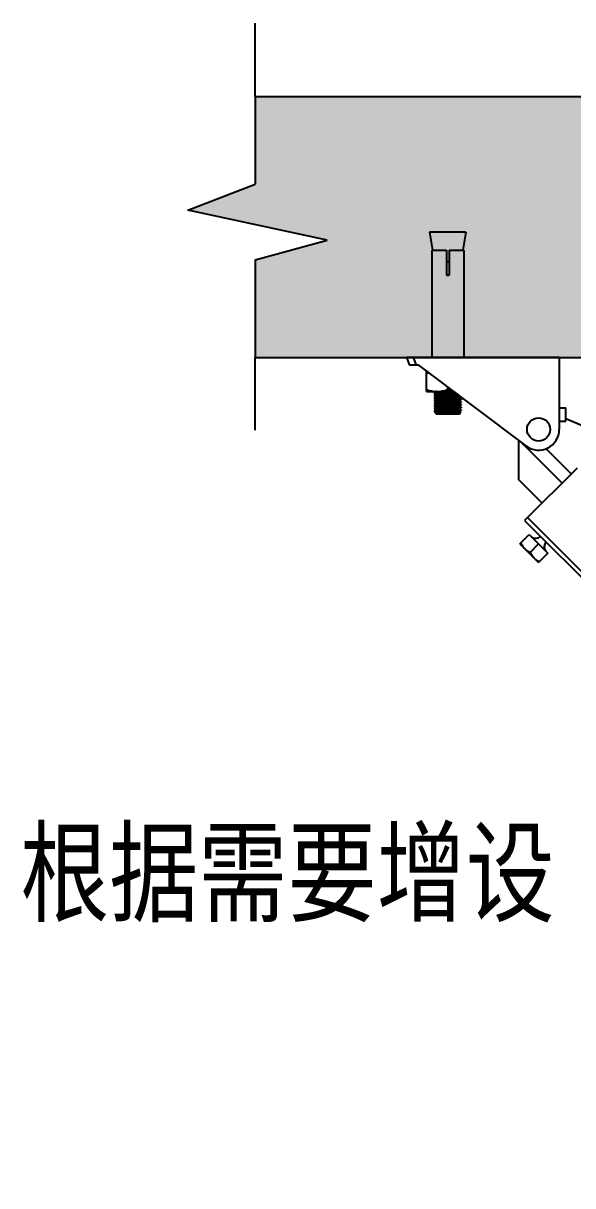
# Model space of a CAD drawing. Extents: x 815029915 to 815825525, y 579155098 to 579748855.
# Drawn here: x 815609226 to 815610922, y 579329134 to 579332722 of the extents above; entities that cross this region are included whole.
import ezdxf

# ---------------------------------------------------------------- set-up
doc = ezdxf.new("R2010")
doc.units = 0
doc.header["$LTSCALE"] = 100
doc.header["$MEASUREMENT"] = 0
for name, color, linetype in [('02___PRT_ALL_AXES', 7, 'Continuous'), ('03___PRT_ALL_CURVES', 7, 'Continuous'), ('11122', 7, 'Continuous'), ('TC', 114, 'Continuous')]:
    doc.layers.add(name, color=color, linetype=linetype)
doc.styles.add('六院', font='', dxfattribs={"width": 0.8})
doc.styles.get('六院').set_extended_font_data('SimSun')

msp = doc.modelspace()

# ---------------------------------------------------------------- hatches: boundary and pattern name
at = {"layer": '11122'}
h = msp.add_hatch(dxfattribs=at)
h.set_pattern_fill('AR-CONC', color=256, scale=56, style=0)
h.set_pattern_definition([(50, (815063597.4, 580038079.55), (401.6657, -35.1412), [42, -462]), (355, (815063597.4, 580038079.55), (-77.70075, 421.2276), [33.6, -369.6]), (100.4514, (815063630.9, 580038076.62), (323.96525, 386.08614), [35.6945, -392.63958]), (46.1842, (815063597.4, 580038191.55), (597.655, -92.69065), [63, -693]), (96.6356, (815063647.2, 580038183.8), (523.4111, 545.506), [53.54176, -588.9593]), (351.1842, (815063597.4, 580038191.55), (523.4107, 545.5064), [50.4, -554.4]), (21, (815063653.4, 580038163.55), (334.26795, -225.46658), [42, -462]), (326, (815063653.4, 580038163.55), (136.25659, 406.08403), [33.6, -369.6]), (71.4514, (815063681.27, 580038144.76), (470.52467, 180.61708), [35.6945, -392.63958]), (37.5, (815063597.41, 580038079.55), (6.80952, 186.420558), [0, -365.12, 0, -375.2, 0, -371]), (7.5, (815063597.41, 580038079.55), (147.31894, 220.87056), [0, -213.92, 0, -356.72, 0, -141.4]), (327.5, (815063472.53, 580038079.55), (298.940564, -12.630728), [0, -140, 0, -436.8, 0, -579.6]), (317.5, (815063416.53, 580038079.55), (326.584255, 56.05879), [0, -182, 0, -290.08, 0, -411.6])])
h.paths.add_polyline_path([(815610164.5, 579332052.2), (815609734.1, 579332145.6), (815609941.5, 579332225.8), (815609941.5, 579332495.6), (815621244.2, 579332495.6), (815621244.2, 579332225.8), (815621036.8, 579332145.6), (815621467.2, 579332052.2), (815621244.2, 579331992.5), (815621244.2, 579331690.2), (815609941.5, 579331690.2), (815609941.5, 579331992.5)])
edge = h.paths.add_edge_path(flags=16)
edge.add_line((815613769.6, 579332078.1), (815613760.2, 579332021.9))
edge.add_line((815613769.6, 579332078.1), (815613657.3, 579332078.1))
edge.add_line((815613717.5, 579332021.9), (815613763, 579332021.9))
edge.add_line((815613663.8, 579332021.9), (815613709.3, 579332021.9))
edge.add_line((815613717.5, 579331986.2), (815613709.3, 579331986.2))
edge.add_line((815613763, 579331945.4), (815613763.2, 579331945.4))
edge.add_line((815613709.3, 579331945.4), (815613717.5, 579331945.4))
edge.add_line((815613663.7, 579331945.4), (815613663.8, 579331945.4))
edge.add_line((815613657.3, 579332078.1), (815613666.6, 579332021.9))
edge.add_line((815613663.7, 579331945.4), (815613663.7, 579331690.2))
edge.add_line((815613663.8, 579332021.9), (815613663.8, 579331945.4))
edge.add_line((815613709.3, 579332021.9), (815613709.3, 579331945.4))
edge.add_line((815613717.5, 579332021.9), (815613717.5, 579331945.4))
edge.add_line((815613763, 579332021.9), (815613763, 579331945.4))
edge.add_line((815613763.2, 579331945.4), (815613763.2, 579331690.2))
edge.add_line((815613120, 579332078.1), (815613129.3, 579332021.9))
edge.add_line((815613120, 579332078.1), (815613232.3, 579332078.1))
edge.add_line((815613172, 579332021.9), (815613126.5, 579332021.9))
edge.add_line((815613225.7, 579332021.9), (815613180.2, 579332021.9))
edge.add_line((815613172, 579331986.2), (815613180.2, 579331986.2))
edge.add_line((815613126.5, 579331945.4), (815613126.4, 579331945.4))
edge.add_line((815613180.2, 579331945.4), (815613172, 579331945.4))
edge.add_line((815613225.9, 579331945.4), (815613225.7, 579331945.4))
edge.add_line((815613232.3, 579332078.1), (815613222.9, 579332021.9))
edge.add_line((815613225.9, 579331945.4), (815613225.9, 579331690.2))
edge.add_line((815613225.7, 579332021.9), (815613225.7, 579331945.4))
edge.add_line((815613180.2, 579332021.9), (815613180.2, 579331945.4))
edge.add_line((815613172, 579332021.9), (815613172, 579331945.4))
edge.add_line((815613126.5, 579332021.9), (815613126.5, 579331945.4))
edge.add_line((815613126.4, 579331945.4), (815613126.4, 579331690.2))
edge.add_line((815618012.4, 579332078.1), (815618003, 579332021.9))
edge.add_line((815618012.4, 579332078.1), (815617900.1, 579332078.1))
edge.add_line((815617960.3, 579332021.9), (815618005.8, 579332021.9))
edge.add_line((815617906.6, 579332021.9), (815617952.1, 579332021.9))
edge.add_line((815617960.3, 579331986.2), (815617952.1, 579331986.2))
edge.add_line((815618005.8, 579331945.4), (815618006, 579331945.4))
edge.add_line((815617952.1, 579331945.4), (815617960.3, 579331945.4))
edge.add_line((815617906.5, 579331945.4), (815617906.6, 579331945.4))
edge.add_line((815617900.1, 579332078.1), (815617909.4, 579332021.9))
edge.add_line((815617906.5, 579331945.4), (815617906.5, 579331690.2))
edge.add_line((815617906.6, 579332021.9), (815617906.6, 579331945.4))
edge.add_line((815617952.1, 579332021.9), (815617952.1, 579331945.4))
edge.add_line((815617960.3, 579332021.9), (815617960.3, 579331945.4))
edge.add_line((815618005.8, 579332021.9), (815618005.8, 579331945.4))
edge.add_line((815618006, 579331945.4), (815618006, 579331690.2))
edge.add_line((815617362.8, 579332078.1), (815617372.1, 579332021.9))
edge.add_line((815617362.8, 579332078.1), (815617475.1, 579332078.1))
edge.add_line((815617414.8, 579332021.9), (815617369.3, 579332021.9))
edge.add_line((815617468.5, 579332021.9), (815617423, 579332021.9))
edge.add_line((815617414.8, 579331986.2), (815617423, 579331986.2))
edge.add_line((815617369.3, 579331945.4), (815617369.2, 579331945.4))
edge.add_line((815617423, 579331945.4), (815617414.8, 579331945.4))
edge.add_line((815617468.7, 579331945.4), (815617468.5, 579331945.4))
edge.add_line((815617475.1, 579332078.1), (815617465.7, 579332021.9))
edge.add_line((815617468.7, 579331945.4), (815617468.7, 579331690.2))
edge.add_line((815617468.5, 579332021.9), (815617468.5, 579331945.4))
edge.add_line((815617423, 579332021.9), (815617423, 579331945.4))
edge.add_line((815617414.8, 579332021.9), (815617414.8, 579331945.4))
edge.add_line((815617369.3, 579332021.9), (815617369.3, 579331945.4))
edge.add_line((815617369.2, 579331945.4), (815617369.2, 579331690.2))
edge.add_line((815620539.5, 579332077.5), (815620651.7, 579332077.5))
edge.add_line((815620591.5, 579332021.4), (815620546.1, 579332021.4))
edge.add_line((815620645.1, 579332021.4), (815620599.7, 579332021.4))
edge.add_line((815620539.5, 579332077.5), (815620548.9, 579332021.4))
edge.add_line((815620645.1, 579332021.4), (815620645.1, 579331945))
edge.add_line((815620599.7, 579332021.4), (815620599.7, 579331945))
edge.add_line((815620591.5, 579332021.4), (815620591.5, 579331945))
edge.add_line((815620546.1, 579332021.4), (815620546.1, 579331945))
edge.add_line((815620651.7, 579332077.5), (815620642.3, 579332021.4))
edge.add_line((815620546.1, 579331945), (815620545.9, 579331945))
edge.add_line((815620599.7, 579331945), (815620591.5, 579331945))
edge.add_line((815620645.3, 579331945), (815620645.1, 579331945))
edge.add_line((815620645.3, 579331945), (815620645.3, 579331690.2))
edge.add_line((815620545.9, 579331945), (815620545.9, 579331690.2))
edge.add_line((815620591.5, 579331985.8), (815620599.7, 579331985.8))

# ---------------------------------------------------------------- linework, layer by layer
at = {"color": 0, "linetype": 'Continuous'}
for p, q in [((815610486.8, 579332021.4), (815610486.8, 579331945)), ((815610486.8, 579332021.4), (815610532.2, 579332021.4)), ((815610532.2, 579332021.4), (815610532.2, 579331945)), ((815610540.4, 579332021.4), (815610540.4, 579331945)), ((815610540.4, 579332021.4), (815610585.8, 579332021.4)), ((815610585.8, 579332021.4), (815610585.8, 579331945)), ((815610486.6, 579331945), (815610486.6, 579331690.2)), ((815610486.6, 579331945), (815610486.8, 579331945)), ((815610532.2, 579331945), (815610540.4, 579331945)), ((815610585.8, 579331945), (815610586, 579331945)), ((815610586, 579331945), (815610586, 579331690.2)), ((815610409.4, 579331690.2), (815610417.7, 579331667.3)), ((815610880.3, 579331690.2), (815610409.4, 579331690.2)), ((815610429.7, 579331690.2), (815610438.5, 579331667.3)), ((815610880.3, 579331690.2), (815610880.3, 579331468.5)), ((815610447.1, 579331667.3), (815610417.7, 579331667.3)), ((815610778.3, 579331417.6), (815610447.1, 579331667.3)), ((815610495.6, 579331582.2), (815610500, 579331584.7)), ((815610495.6, 579331582.1), (815610495.6, 579331582.2)), ((815610495.6, 579331582.1), (815610495.6, 579331580.1)), ((815610495.6, 579331580), (815610495.6, 579331580.1)), ((815610500, 579331577.5), (815610495.6, 579331580)), ((815610495.6, 579331574.1), (815610500, 579331576.6)), ((815610500, 579331585.6), (815610499.9, 579331585.7)), ((815610500, 579331584.7), (815610500, 579331585.7)), ((815610500, 579331576.5), (815610500, 579331577.6)), ((815610500, 579331577.5), (815610500, 579331577.5)), ((815610500.1, 579331577.4), (815610500, 579331577.5)), ((815610555.6, 579331585.6), (815610551.9, 579331585.7)), ((815610495.6, 579331574.1), (815610495.6, 579331574)), ((815610495.6, 579331574), (815610495.6, 579331572)), ((815610495.6, 579331574), (815610495.6, 579331574)), ((815610495.6, 579331571.9), (815610495.6, 579331572)), ((815610500, 579331569.4), (815610495.6, 579331571.9)), ((815610495.6, 579331565.9), (815610500, 579331568.4)), ((815610495.6, 579331565.8), (815610495.6, 579331565.9)), ((815610495.6, 579331565.8), (815610495.6, 579331563.8)), ((815610495.6, 579331565.8), (815610495.6, 579331565.8)), ((815610495.6, 579331563.7), (815610495.6, 579331563.8)), ((815610500, 579331561.2), (815610495.6, 579331563.7)), ((815610495.6, 579331557.8), (815610500, 579331560.3)), ((815610495.6, 579331557.7), (815610495.6, 579331557.8)), ((815610495.6, 579331557.7), (815610495.6, 579331555.6)), ((815610495.6, 579331557.7), (815610495.6, 579331557.7)), ((815610495.6, 579331555.6), (815610495.6, 579331555.6)), ((815610500, 579331553.1), (815610495.6, 579331555.6)), ((815610495.6, 579331549.6), (815610500, 579331552.1)), ((815610495.6, 579331549.5), (815610495.6, 579331549.6)), ((815610495.6, 579331549.5), (815610495.6, 579331547.5)), ((815610495.6, 579331549.5), (815610495.6, 579331549.5)), ((815610495.6, 579331547.4), (815610495.6, 579331547.5)), ((815610500, 579331544.9), (815610495.6, 579331547.4)), ((815610495.6, 579331541.5), (815610500, 579331544)), ((815610495.6, 579331541.4), (815610495.6, 579331541.5)), ((815610495.6, 579331541.4), (815610495.6, 579331539.3)), ((815610495.6, 579331541.4), (815610495.6, 579331541.4)), ((815610495.6, 579331539.3), (815610495.6, 579331539.3)), ((815610500, 579331536.8), (815610495.6, 579331539.3)), ((815610500, 579331569.3), (815610500, 579331569.4)), ((815610500, 579331568.4), (815610500, 579331569.4)), ((815610500.2, 579331569.3), (815610500, 579331569.3)), ((815610500, 579331560.2), (815610500, 579331561.3)), ((815610500, 579331561.2), (815610500, 579331561.2)), ((815610500, 579331553), (815610500, 579331553.1)), ((815610500, 579331552.1), (815610500, 579331553.1)), ((815610500, 579331544.9), (815610500, 579331544.9)), ((815610500, 579331543.9), (815610500, 579331544.9)), ((815610572.6, 579331556.2), (815610572.5, 579331556.3)), ((815610572.6, 579331564.4), (815610572.7, 579331564.4)), ((815610572.6, 579331564.4), (815610572.6, 579331564.4)), ((815610572.6, 579331556.2), (815610572.7, 579331556.2)), ((815610572.6, 579331548.1), (815610572.7, 579331548)), ((815610572.6, 579331539.9), (815610572.6, 579331540)), ((815610572.6, 579331539.9), (815610572.7, 579331539.9)), ((815610577, 579331567.8), (815610572.7, 579331565.3)), ((815610572.7, 579331565.3), (815610572.7, 579331564.3)), ((815610572.7, 579331564.4), (815610577, 579331561.8)), ((815610577, 579331559.7), (815610572.7, 579331557.1)), ((815610572.7, 579331557.2), (815610572.7, 579331556.2)), ((815610572.7, 579331556.2), (815610577, 579331553.7)), ((815610577, 579331551.5), (815610572.7, 579331549)), ((815610572.7, 579331549), (815610572.7, 579331548)), ((815610572.7, 579331548), (815610577, 579331545.5)), ((815610577, 579331543.3), (815610572.7, 579331540.8)), ((815610572.7, 579331540.9), (815610572.7, 579331539.9)), ((815610572.7, 579331539.9), (815610577, 579331537.4)), ((815610577, 579331567.8), (815610577.1, 579331567.9)), ((815610577.1, 579331561.8), (815610577, 579331561.8)), ((815610577, 579331559.7), (815610577.1, 579331559.7)), ((815610577.1, 579331553.6), (815610577, 579331553.7)), ((815610577, 579331551.5), (815610577.1, 579331551.6)), ((815610577.1, 579331545.5), (815610577, 579331545.5)), ((815610577, 579331543.3), (815610577.1, 579331543.4)), ((815610577.1, 579331569.3), (815610577.1, 579331567.9)), ((815610577.1, 579331567.9), (815610577.1, 579331567.9)), ((815610577.1, 579331561.8), (815610577.1, 579331559.7)), ((815610577.1, 579331559.7), (815610577.1, 579331559.7)), ((815610577.1, 579331553.6), (815610577.1, 579331551.6)), ((815610577.1, 579331551.6), (815610577.1, 579331551.6)), ((815610577.1, 579331545.5), (815610577.1, 579331543.4)), ((815610577.1, 579331543.4), (815610577.1, 579331543.4)), ((815610495.6, 579331533.3), (815610500, 579331535.8)), ((815610495.6, 579331533.2), (815610495.6, 579331533.3)), ((815610495.6, 579331533.2), (815610495.6, 579331531.2)), ((815610495.6, 579331533.2), (815610495.6, 579331533.2)), ((815610495.6, 579331531.1), (815610495.6, 579331531.2)), ((815610500, 579331528.6), (815610495.6, 579331531.1)), ((815610495.6, 579331525.1), (815610500, 579331527.7)), ((815610495.6, 579331525.1), (815610495.6, 579331525.1)), ((815610495.6, 579331523), (815610495.6, 579331523)), ((815610500, 579331520.4), (815610495.6, 579331523)), ((815610498.8, 579331518.8), (815610500, 579331519.5)), ((815610500.7, 579331516.9), (815610498.8, 579331518.8)), ((815610498.8, 579331518.8), (815610498.8, 579331518.8)), ((815610500, 579331536.7), (815610500, 579331536.8)), ((815610500, 579331535.8), (815610500, 579331536.8)), ((815610500.2, 579331536.7), (815610500, 579331536.7)), ((815610500, 579331528.6), (815610500, 579331528.6)), ((815610500, 579331527.6), (815610500, 579331528.6)), ((815610500.1, 579331528.5), (815610500, 579331528.6)), ((815610500, 579331519.5), (815610500, 579331520.5)), ((815610500, 579331520.4), (815610500, 579331520.4)), ((815610500.7, 579331516.9), (815610572, 579331516.9)), ((815610507.5, 579331522), (815610565.1, 579331522)), ((815610531.5, 579331517.6), (815610558.4, 579331517.6)), ((815610572, 579331516.9), (815610576.4, 579331521.4)), ((815610572.6, 579331531.8), (815610572.5, 579331531.8)), ((815610572.6, 579331531.8), (815610572.7, 579331531.7)), ((815610572.6, 579331523.6), (815610572.7, 579331523.6)), ((815610577, 579331535.2), (815610572.7, 579331532.7)), ((815610572.7, 579331532.7), (815610572.7, 579331531.7)), ((815610572.7, 579331531.7), (815610577, 579331529.2)), ((815610577, 579331527), (815610572.7, 579331524.5)), ((815610572.7, 579331524.6), (815610572.7, 579331523.5)), ((815610572.7, 579331523.6), (815610576.4, 579331521.4)), ((815610576.4, 579331521.4), (815610576.4, 579331521.4)), ((815610577.1, 579331537.3), (815610577, 579331537.4)), ((815610577, 579331535.2), (815610577.1, 579331535.3)), ((815610577.1, 579331529.1), (815610577, 579331529.2)), ((815610577, 579331527), (815610577.1, 579331527.1)), ((815610577.1, 579331537.3), (815610577.1, 579331535.3)), ((815610577.1, 579331535.3), (815610577.1, 579331535.3)), ((815610577.1, 579331529.1), (815610577.1, 579331527.1)), ((815610577.1, 579331527.1), (815610577.1, 579331527.1)), ((815610880.3, 579331534.8), (815610900.3, 579331534.8)), ((815610900.3, 579331494.5), (815610900.3, 579331534.8)), ((815610880.3, 579331494.5), (815610900.3, 579331494.5)), ((815610900.3, 579331502), (815610997.2, 579331460.9)), ((815610755.5, 579331313.5), (815610755.5, 579331434.8)), ((815610769.8, 579331421.7), (815610888.8, 579331302.6)), ((815610839.1, 579331409.3), (815610917.2, 579331331.1))]:
    msp.add_line(p, q, dxfattribs=at)
at = {"color": 7, "linetype": 'Continuous'}
for p, q in [((815610935.6, 579331349.5), (815610773.5, 579331187.3)), ((815610827.5, 579331241.4), (815610755.5, 579331313.5)), ((815610773.5, 579331187.3), (815612826.4, 579329134.4)), ((815610782.5, 579331196.3), (815612835.4, 579329143.4)), ((815610787.9, 579331144.1), (815610845.5, 579331086.4))]:
    msp.add_line(p, q, dxfattribs=at)
at = {"color": 0}
for points in [[(815609941.5, 579332495.6), (815609941.5, 579332722.2)], [(815609941.5, 579332495.6), (815609941.5, 579332225.8)], [(815609734.1, 579332145.6), (815609941.5, 579332225.8)], [(815610164.5, 579332052.2), (815609734.1, 579332145.6)], [(815609941.5, 579331992.5), (815610164.5, 579332052.2)], [(815609941.5, 579331992.5), (815609941.5, 579331690.2)], [(815609941.5, 579331465.9), (815609941.5, 579331690.2)]]:
    msp.add_lwpolyline(points, dxfattribs=at)
at = {"color": 0, "linetype": 'Continuous'}
for radius, start, end in [(63.7, 232.9893, 0), (66.3, 217.7521, 225.0012)]:
    msp.add_arc((815610816.6, 579331468.5), radius, start, end, dxfattribs=at)
for points, knots in [([(815610564.1, 579331579.1), (815610560.9, 579331579.3), (815610553.9, 579331579.5), (815610543, 579331579.9), (815610531.6, 579331580.3), (815610522.1, 579331580.6), (815610515, 579331580.8), (815610510.2, 579331581), (815610506, 579331581.2), (815610502.5, 579331581.4), (815610499.6, 579331581.6), (815610497.7, 579331581.7), (815610496.6, 579331581.8), (815610496, 579331581.9), (815610495.7, 579331582), (815610495.6, 579331582.1), (815610495.6, 579331582.1)], [0, 0, 0, 0, 0.141322, 0.304623, 0.476266, 0.641936, 0.718164, 0.787819, 0.849445, 0.901754, 0.943654, 0.974283, 0.985176, 0.993055, 0.997923, 1, 1, 1, 1]), ([(815610567, 579331577), (815610564, 579331577.1), (815610557.3, 579331577.4), (815610546.6, 579331577.7), (815610534.9, 579331578.1), (815610523.5, 579331578.5), (815610514.4, 579331578.8), (815610508, 579331579.1), (815610504, 579331579.2), (815610500.8, 579331579.4), (815610498.3, 579331579.6), (815610496.7, 579331579.8), (815610495.9, 579331579.9), (815610495.6, 579331580)], [0, 0, 0, 0, 0.128161, 0.282558, 0.449765, 0.615242, 0.764597, 0.829085, 0.884847, 0.930673, 0.965573, 0.988812, 1, 1, 1, 1]), ([(815610560.7, 579331581.7), (815610557.8, 579331581.8), (815610551.6, 579331582.1), (815610541.9, 579331582.5), (815610531.7, 579331582.8), (815610523.4, 579331583.1), (815610517.1, 579331583.4), (815610512.9, 579331583.6), (815610509.2, 579331583.7), (815610506, 579331583.9), (815610503.5, 579331584.1), (815610501.9, 579331584.3), (815610500.9, 579331584.4), (815610500.4, 579331584.5), (815610500.1, 579331584.6), (815610500, 579331584.7), (815610500, 579331584.7)], [0, 0, 0, 0, 0.142688, 0.306603, 0.478257, 0.643515, 0.719446, 0.78878, 0.850087, 0.902108, 0.943767, 0.974229, 0.985073, 0.992932, 0.997817, 1, 1, 1, 1]), ([(815610572.3, 579331572.7), (815610571.7, 579331572.8), (815610570.2, 579331573), (815610567.4, 579331573.2), (815610563.6, 579331573.4), (815610556.6, 579331573.8), (815610546.5, 579331574.1), (815610535.9, 579331574.5), (815610527, 579331574.8), (815610520.7, 579331575.1), (815610515, 579331575.3), (815610510, 579331575.5), (815610506.4, 579331575.8), (815610504, 579331575.9), (815610502.6, 579331576), (815610501.5, 579331576.2), (815610500.7, 579331576.3), (815610500.3, 579331576.4), (815610500, 579331576.5), (815610500, 579331576.5)], [0, 0, 0, 0, 0.022796, 0.061997, 0.116305, 0.183849, 0.348888, 0.534354, 0.626759, 0.714641, 0.794938, 0.86486, 0.921979, 0.945104, 0.964325, 0.97949, 0.990477, 0.997241, 1, 1, 1, 1]), ([(815610500.4, 579331585.5), (815610500.4, 579331585.5), (815610500.3, 579331585.5), (815610500.1, 579331585.6), (815610500, 579331585.6)], [0, 0, 0, 0, 0.326384, 1, 1, 1, 1]), ([(815610571.2, 579331573.9), (815610569.4, 579331574.1), (815610564.5, 579331574.4), (815610555.9, 579331574.8), (815610544.9, 579331575.2), (815610532.9, 579331575.6), (815610522.9, 579331576), (815610515.5, 579331576.3), (815610510.8, 579331576.5), (815610506.8, 579331576.7), (815610503.7, 579331576.9), (815610501.6, 579331577.2), (815610500.5, 579331577.3), (815610500.1, 579331577.4)], [0, 0, 0, 0, 0.077845, 0.204483, 0.364985, 0.540358, 0.70984, 0.786006, 0.853367, 0.909918, 0.953983, 0.984276, 1, 1, 1, 1]), ([(815610502.5, 579331585.2), (815610502.3, 579331585.3), (815610501.6, 579331585.3), (815610500.9, 579331585.4), (815610500.4, 579331585.5)], [0, 0, 0, 0, 0.320782, 1, 1, 1, 1]), ([(815610559.2, 579331582.8), (815610554.2, 579331583), (815610543.4, 579331583.4), (815610527.7, 579331584), (815610513.9, 579331584.5), (815610505.7, 579331584.9), (815610502.5, 579331585.2)], [0, 0, 0, 0, 0.268738, 0.566666, 0.829339, 1, 1, 1, 1]), ([(815610576, 579331570.2), (815610574, 579331570.5), (815610568.6, 579331570.8), (815610558.7, 579331571.2), (815610546, 579331571.6), (815610534.2, 579331572), (815610524.6, 579331572.3), (815610517.9, 579331572.6), (815610511.7, 579331572.8), (815610506.4, 579331573), (815610502.5, 579331573.2), (815610499.9, 579331573.4), (815610498.4, 579331573.5), (815610497.3, 579331573.6), (815610496.4, 579331573.7), (815610495.9, 579331573.8), (815610495.6, 579331573.9), (815610495.6, 579331574)], [0, 0, 0, 0, 0.073815, 0.201898, 0.367708, 0.549733, 0.639457, 0.724387, 0.801743, 0.868996, 0.923959, 0.946257, 0.96485, 0.979587, 0.990367, 0.997127, 1, 1, 1, 1]), ([(815610577.1, 579331567.9), (815610577.1, 579331568), (815610576.7, 579331568), (815610576.2, 579331568.2), (815610575.2, 579331568.3), (815610573.9, 579331568.4), (815610572.2, 579331568.5), (815610569.3, 579331568.7), (815610565, 579331568.9), (815610559.1, 579331569.2), (815610552.3, 579331569.4), (815610544.9, 579331569.6), (815610537.3, 579331569.9), (815610529.5, 579331570.1), (815610522.1, 579331570.4), (815610515.1, 579331570.6), (815610509, 579331570.9), (815610503.8, 579331571.1), (815610500.3, 579331571.3), (815610498.1, 579331571.5), (815610496.9, 579331571.6), (815610496.1, 579331571.7), (815610495.7, 579331571.8), (815610495.6, 579331571.9)], [0, 0, 0, 0, 0.003126, 0.010599, 0.022538, 0.038861, 0.059436, 0.084071, 0.144605, 0.218244, 0.302282, 0.393624, 0.488903, 0.58461, 0.677217, 0.763313, 0.839726, 0.903646, 0.952726, 0.971121, 0.98519, 0.994822, 1, 1, 1, 1]), ([(815610577, 579331561.8), (815610576.9, 579331561.9), (815610576.5, 579331562), (815610575.7, 579331562.1), (815610574.6, 579331562.2), (815610572.4, 579331562.4), (815610568.8, 579331562.6), (815610563.7, 579331562.9), (815610557.5, 579331563.1), (815610550.6, 579331563.3), (815610543.1, 579331563.6), (815610535.4, 579331563.8), (815610527.7, 579331564.1), (815610520.4, 579331564.3), (815610513.6, 579331564.6), (815610507.6, 579331564.8), (815610503.3, 579331565), (815610500.5, 579331565.2), (815610498.8, 579331565.3), (815610497.5, 579331565.4), (815610496.5, 579331565.5), (815610495.9, 579331565.7), (815610495.6, 579331565.7), (815610495.6, 579331565.8)], [0, 0, 0, 0, 0.005178, 0.014811, 0.028881, 0.047278, 0.096363, 0.160283, 0.236695, 0.322794, 0.415405, 0.51111, 0.606386, 0.697723, 0.78176, 0.855398, 0.915929, 0.940564, 0.961139, 0.977461, 0.9894, 0.996873, 1, 1, 1, 1]), ([(815610577.1, 579331559.7), (815610577.1, 579331559.8), (815610576.7, 579331559.9), (815610576.2, 579331560), (815610575.2, 579331560.1), (815610573.9, 579331560.3), (815610572.2, 579331560.4), (815610569.3, 579331560.5), (815610565, 579331560.8), (815610559.1, 579331561), (815610552.3, 579331561.2), (815610544.9, 579331561.5), (815610537.3, 579331561.7), (815610529.5, 579331562), (815610522.1, 579331562.2), (815610515.1, 579331562.5), (815610509, 579331562.7), (815610503.8, 579331563), (815610500.3, 579331563.2), (815610498.1, 579331563.3), (815610496.9, 579331563.5), (815610496.1, 579331563.6), (815610495.7, 579331563.7), (815610495.6, 579331563.7)], [0, 0, 0, 0, 0.003126, 0.010599, 0.022538, 0.038861, 0.059436, 0.084071, 0.144605, 0.218244, 0.302282, 0.393624, 0.488903, 0.58461, 0.677217, 0.763313, 0.839726, 0.903646, 0.952726, 0.971121, 0.98519, 0.994822, 1, 1, 1, 1]), ([(815610577, 579331553.7), (815610576.9, 579331553.8), (815610576.5, 579331553.8), (815610575.7, 579331554), (815610574.6, 579331554.1), (815610572.4, 579331554.3), (815610568.8, 579331554.5), (815610563.7, 579331554.7), (815610557.5, 579331554.9), (815610550.6, 579331555.2), (815610543.1, 579331555.4), (815610535.4, 579331555.7), (815610527.7, 579331555.9), (815610520.4, 579331556.2), (815610513.6, 579331556.4), (815610507.6, 579331556.7), (815610503.3, 579331556.9), (815610500.5, 579331557), (815610498.8, 579331557.2), (815610497.5, 579331557.3), (815610496.5, 579331557.4), (815610495.9, 579331557.5), (815610495.6, 579331557.6), (815610495.6, 579331557.7)], [0, 0, 0, 0, 0.005177, 0.014809, 0.028877, 0.047271, 0.096349, 0.160265, 0.236676, 0.322771, 0.415375, 0.511078, 0.606358, 0.697705, 0.781748, 0.855387, 0.915922, 0.94056, 0.961137, 0.977461, 0.989401, 0.996874, 1, 1, 1, 1]), ([(815610525.8, 579331553.9), (815610521.9, 579331554.1), (815610516.3, 579331554.3), (815610509.3, 579331554.5), (815610504.9, 579331554.7), (815610501.3, 579331554.9), (815610498.6, 579331555.1), (815610496.8, 579331555.3), (815610495.9, 579331555.4), (815610495.6, 579331555.6)], [0, 0, 0, 0, 0.385057, 0.552883, 0.698628, 0.818729, 0.910275, 0.971094, 1, 1, 1, 1]), ([(815610525.8, 579331547.8), (815610523.7, 579331547.9), (815610519.7, 579331548), (815610513.9, 579331548.2), (815610508.8, 579331548.5), (815610504.4, 579331548.7), (815610501.2, 579331548.8), (815610499.1, 579331549), (815610497.9, 579331549.1), (815610496.9, 579331549.2), (815610496.2, 579331549.3), (815610495.8, 579331549.4), (815610495.6, 579331549.5), (815610495.6, 579331549.5)], [0, 0, 0, 0, 0.205786, 0.397024, 0.568602, 0.716064, 0.835524, 0.883754, 0.923882, 0.95566, 0.978916, 0.993574, 1, 1, 1, 1]), ([(815610577.1, 579331543.4), (815610577.1, 579331543.5), (815610576.7, 579331543.6), (815610576.2, 579331543.7), (815610575.2, 579331543.8), (815610573.9, 579331543.9), (815610572.2, 579331544.1), (815610569.3, 579331544.2), (815610565, 579331544.5), (815610559.1, 579331544.7), (815610552.3, 579331544.9), (815610544.9, 579331545.2), (815610537.3, 579331545.4), (815610529.5, 579331545.7), (815610522.1, 579331545.9), (815610515.1, 579331546.2), (815610509, 579331546.4), (815610503.8, 579331546.6), (815610500.3, 579331546.9), (815610498.1, 579331547), (815610496.9, 579331547.1), (815610496.1, 579331547.3), (815610495.7, 579331547.4), (815610495.6, 579331547.4)], [0, 0, 0, 0, 0.003126, 0.010599, 0.022538, 0.038861, 0.059436, 0.084071, 0.144605, 0.218244, 0.302282, 0.393624, 0.488903, 0.58461, 0.677217, 0.763313, 0.839726, 0.903646, 0.952726, 0.971121, 0.98519, 0.994822, 1, 1, 1, 1]), ([(815610577, 579331537.4), (815610576.9, 579331537.4), (815610576.5, 579331537.5), (815610575.7, 579331537.6), (815610574.6, 579331537.8), (815610572.4, 579331537.9), (815610568.8, 579331538.2), (815610563.7, 579331538.4), (815610557.5, 579331538.6), (815610550.6, 579331538.9), (815610543.1, 579331539.1), (815610535.4, 579331539.4), (815610527.7, 579331539.6), (815610520.4, 579331539.9), (815610513.6, 579331540.1), (815610507.6, 579331540.3), (815610503.3, 579331540.6), (815610500.5, 579331540.7), (815610498.8, 579331540.9), (815610497.5, 579331541), (815610496.5, 579331541.1), (815610495.9, 579331541.2), (815610495.6, 579331541.3), (815610495.6, 579331541.4)], [0, 0, 0, 0, 0.005177, 0.014809, 0.028877, 0.047271, 0.096349, 0.160265, 0.236675, 0.322771, 0.415375, 0.511077, 0.606357, 0.697705, 0.781748, 0.855387, 0.915922, 0.94056, 0.961137, 0.977461, 0.989401, 0.996874, 1, 1, 1, 1]), ([(815610577.1, 579331535.3), (815610577.1, 579331535.4), (815610576.7, 579331535.4), (815610576.2, 579331535.6), (815610575.2, 579331535.7), (815610573.9, 579331535.8), (815610572.2, 579331535.9), (815610569.3, 579331536.1), (815610565, 579331536.3), (815610559.1, 579331536.5), (815610552.3, 579331536.8), (815610544.9, 579331537), (815610537.3, 579331537.3), (815610529.5, 579331537.5), (815610522.1, 579331537.8), (815610515.1, 579331538), (815610509, 579331538.2), (815610503.8, 579331538.5), (815610500.3, 579331538.7), (815610498.1, 579331538.9), (815610496.9, 579331539), (815610496.1, 579331539.1), (815610495.7, 579331539.2), (815610495.6, 579331539.3)], [0, 0, 0, 0, 0.003126, 0.010599, 0.022538, 0.038861, 0.059436, 0.084071, 0.144605, 0.218244, 0.302282, 0.393624, 0.488903, 0.58461, 0.677217, 0.763313, 0.839726, 0.903646, 0.952726, 0.971121, 0.98519, 0.994822, 1, 1, 1, 1]), ([(815610572.6, 579331564.4), (815610572.2, 579331564.6), (815610570.9, 579331564.7), (815610568.5, 579331565), (815610564.8, 579331565.2), (815610560.1, 579331565.4), (815610554.6, 579331565.7), (815610548.4, 579331565.9), (815610541.7, 579331566.2), (815610534.9, 579331566.4), (815610528.1, 579331566.6), (815610521.6, 579331566.9), (815610515.6, 579331567.1), (815610510.4, 579331567.4), (815610506.6, 579331567.6), (815610504.1, 579331567.8), (815610502.7, 579331567.9), (815610501.6, 579331568), (815610500.7, 579331568.1), (815610500.3, 579331568.2), (815610500, 579331568.3), (815610500, 579331568.4)], [0, 0, 0, 0, 0.017078, 0.05154, 0.102255, 0.167406, 0.244629, 0.331116, 0.423717, 0.519059, 0.613667, 0.704094, 0.787045, 0.8595, 0.918826, 0.942874, 0.962879, 0.978668, 0.990109, 0.997152, 1, 1, 1, 1]), ([(815610572.5, 579331556.3), (815610572.1, 579331556.4), (815610570.8, 579331556.6), (815610568.3, 579331556.8), (815610564.6, 579331557), (815610559.9, 579331557.3), (815610554.3, 579331557.5), (815610548.1, 579331557.8), (815610541.4, 579331558), (815610534.6, 579331558.3), (815610527.9, 579331558.5), (815610521.4, 579331558.7), (815610515.5, 579331559), (815610510.3, 579331559.2), (815610506.6, 579331559.4), (815610504.1, 579331559.6), (815610502.7, 579331559.7), (815610501.6, 579331559.8), (815610500.7, 579331560), (815610500.3, 579331560.1), (815610500, 579331560.2), (815610500, 579331560.2)], [0, 0, 0, 0, 0.018292, 0.053767, 0.105252, 0.170919, 0.248407, 0.334924, 0.427348, 0.522343, 0.61648, 0.70636, 0.788741, 0.860653, 0.919505, 0.943352, 0.963192, 0.978843, 0.99019, 0.997168, 1, 1, 1, 1]), ([(815610526.9, 579331551.4), (815610523.5, 579331551.5), (815610518.5, 579331551.7), (815610512.3, 579331552), (815610508.4, 579331552.2), (815610505.2, 579331552.4), (815610502.7, 579331552.6), (815610501.1, 579331552.8), (815610500.3, 579331552.9), (815610500, 579331553)], [0, 0, 0, 0, 0.383271, 0.550494, 0.695962, 0.816125, 0.908113, 0.969792, 1, 1, 1, 1]), ([(815610526.9, 579331550.4), (815610525.1, 579331550.5), (815610521.5, 579331550.6), (815610516.3, 579331550.8), (815610511.7, 579331551), (815610507.7, 579331551.2), (815610504.6, 579331551.4), (815610502.4, 579331551.6), (815610501.1, 579331551.7), (815610500.5, 579331551.9), (815610500.2, 579331551.9), (815610500, 579331552), (815610500, 579331552.1)], [0, 0, 0, 0, 0.206919, 0.39913, 0.571332, 0.719058, 0.838342, 0.926054, 0.957353, 0.980013, 0.994032, 1, 1, 1, 1]), ([(815610572.6, 579331540), (815610572.2, 579331540.1), (815610570.9, 579331540.2), (815610568.4, 579331540.5), (815610564.8, 579331540.7), (815610560.1, 579331541), (815610554.6, 579331541.2), (815610548.3, 579331541.5), (815610541.7, 579331541.7), (815610534.8, 579331541.9), (815610528.1, 579331542.2), (815610521.6, 579331542.4), (815610515.6, 579331542.7), (815610510.4, 579331542.9), (815610506.6, 579331543.1), (815610504.1, 579331543.3), (815610502.7, 579331543.4), (815610501.6, 579331543.5), (815610500.7, 579331543.7), (815610500.3, 579331543.8), (815610500, 579331543.9), (815610500, 579331543.9)], [0, 0, 0, 0, 0.017226, 0.051811, 0.102621, 0.167835, 0.245091, 0.331582, 0.424161, 0.519461, 0.614011, 0.704371, 0.787253, 0.859642, 0.918909, 0.942933, 0.962918, 0.97869, 0.990119, 0.997154, 1, 1, 1, 1]), ([(815610500.5, 579331561), (815610500.5, 579331561), (815610500.3, 579331561.1), (815610500.1, 579331561.1), (815610500, 579331561.2)], [0, 0, 0, 0, 0.332014, 1, 1, 1, 1]), ([(815610500.2, 579331544.8), (815610500.2, 579331544.8), (815610500.1, 579331544.8), (815610500.1, 579331544.9), (815610500, 579331544.9)], [0, 0, 0, 0, 0.561828, 1, 1, 1, 1]), ([(815610572.7, 579331565.3), (815610572.7, 579331565.4), (815610572.4, 579331565.5), (815610571.9, 579331565.6), (815610571.1, 579331565.7), (815610570, 579331565.8), (815610568.6, 579331566), (815610566.1, 579331566.1), (815610562.3, 579331566.3), (815610557.2, 579331566.6), (815610551.3, 579331566.8), (815610544.9, 579331567.1), (815610538.1, 579331567.3), (815610531.3, 579331567.5), (815610524.7, 579331567.8), (815610518.5, 579331568), (815610512.9, 579331568.3), (815610508.2, 579331568.5), (815610504.5, 579331568.7), (815610501.9, 579331569), (815610500.6, 579331569.1), (815610500.2, 579331569.3)], [0, 0, 0, 0, 0.002822, 0.009786, 0.021097, 0.03671, 0.056491, 0.080278, 0.138977, 0.210714, 0.292913, 0.382619, 0.476605, 0.571489, 0.663855, 0.750379, 0.827951, 0.893783, 0.945517, 0.981317, 1, 1, 1, 1]), ([(815610572.7, 579331540.9), (815610572.7, 579331540.9), (815610572.4, 579331541), (815610572, 579331541.1), (815610571.1, 579331541.3), (815610570, 579331541.4), (815610568.6, 579331541.5), (815610566.1, 579331541.7), (815610562.4, 579331541.9), (815610557.3, 579331542.1), (815610551.5, 579331542.4), (815610545.1, 579331542.6), (815610538.3, 579331542.8), (815610531.6, 579331543.1), (815610524.9, 579331543.3), (815610518.7, 579331543.6), (815610513.1, 579331543.8), (815610508.4, 579331544), (815610504.6, 579331544.3), (815610502, 579331544.5), (815610500.7, 579331544.7), (815610500.2, 579331544.8)], [0, 0, 0, 0, 0.002806, 0.009719, 0.020947, 0.036446, 0.056084, 0.079703, 0.137999, 0.209274, 0.290989, 0.380232, 0.473817, 0.568404, 0.660616, 0.747163, 0.824957, 0.891226, 0.943615, 0.980278, 1, 1, 1, 1]), ([(815610572.7, 579331557.2), (815610572.7, 579331557.2), (815610572.4, 579331557.3), (815610572, 579331557.4), (815610571.2, 579331557.6), (815610570.1, 579331557.7), (815610568.7, 579331557.8), (815610566.4, 579331558), (815610562.8, 579331558.2), (815610557.9, 579331558.4), (815610552.2, 579331558.6), (815610546, 579331558.9), (815610537.3, 579331559.2), (815610526.6, 579331559.6), (815610516.5, 579331559.9), (815610509.6, 579331560.3), (815610505.6, 579331560.5), (815610502.7, 579331560.7), (815610501.1, 579331560.9), (815610500.5, 579331561)], [0, 0, 0, 0, 0.002728, 0.009396, 0.020229, 0.035178, 0.054131, 0.076936, 0.133296, 0.202345, 0.281727, 0.368726, 0.460365, 0.644957, 0.810434, 0.878797, 0.934346, 0.975195, 1, 1, 1, 1]), ([(815610577.1, 579331551.6), (815610577.1, 579331551.7), (815610576.6, 579331551.8), (815610575.8, 579331551.9), (815610574.4, 579331552), (815610572.6, 579331552.2), (815610570.3, 579331552.3), (815610567.6, 579331552.5), (815610564.4, 579331552.6), (815610559.5, 579331552.8), (815610552.7, 579331553.1), (815610544.1, 579331553.4), (815610535, 579331553.7), (815610528.8, 579331553.8), (815610525.8, 579331553.9)], [0, 0, 0, 0, 0.006601, 0.023009, 0.049324, 0.085264, 0.130377, 0.184092, 0.245718, 0.314454, 0.469632, 0.641612, 0.82149, 1, 1, 1, 1]), ([(815610577, 579331545.5), (815610576.9, 579331545.6), (815610576.4, 579331545.7), (815610575.4, 579331545.8), (815610573.9, 579331546), (815610571, 579331546.2), (815610566.4, 579331546.4), (815610559.9, 579331546.7), (815610552.1, 579331547), (815610543.6, 579331547.3), (815610534.7, 579331547.5), (815610528.8, 579331547.7), (815610525.8, 579331547.8)], [0, 0, 0, 0, 0.010136, 0.029737, 0.058686, 0.096671, 0.197792, 0.328178, 0.481455, 0.650107, 0.825821, 1, 1, 1, 1]), ([(815610572.7, 579331549), (815610572.7, 579331549.1), (815610572.2, 579331549.2), (815610571.6, 579331549.4), (815610570.4, 579331549.5), (815610568.8, 579331549.6), (815610566.7, 579331549.8), (815610563.3, 579331550), (815610558.1, 579331550.2), (815610551.1, 579331550.5), (815610543.3, 579331550.8), (815610535.2, 579331551.1), (815610529.7, 579331551.3), (815610526.9, 579331551.4)], [0, 0, 0, 0, 0.006118, 0.021964, 0.047786, 0.083336, 0.128162, 0.181703, 0.312019, 0.467511, 0.640081, 0.82071, 1, 1, 1, 1]), ([(815610572.6, 579331548.1), (815610572.5, 579331548.2), (815610572, 579331548.3), (815610571.1, 579331548.4), (815610569.8, 579331548.5), (815610567.2, 579331548.7), (815610563.1, 579331549), (815610557.2, 579331549.3), (815610550.3, 579331549.5), (815610540.1, 579331549.9), (815610532.2, 579331550.2), (815610526.9, 579331550.4)], [0, 0, 0, 0, 0.010729, 0.030814, 0.060149, 0.09842, 0.19985, 0.330222, 0.483203, 0.651347, 1, 1, 1, 1]), ([(815610572.6, 579331572.5), (815610572.6, 579331572.6), (815610572.5, 579331572.6), (815610572.4, 579331572.6), (815610572.3, 579331572.7)], [0, 0, 0, 0, 0.181448, 1, 1, 1, 1]), ([(815610577, 579331529.2), (815610576.9, 579331529.3), (815610576.5, 579331529.4), (815610575.7, 579331529.5), (815610574.6, 579331529.6), (815610572.4, 579331529.8), (815610568.8, 579331530), (815610563.7, 579331530.2), (815610557.5, 579331530.5), (815610550.6, 579331530.7), (815610543.1, 579331531), (815610535.4, 579331531.2), (815610527.7, 579331531.5), (815610520.4, 579331531.7), (815610513.6, 579331532), (815610507.6, 579331532.2), (815610503.3, 579331532.4), (815610500.5, 579331532.6), (815610498.8, 579331532.7), (815610497.5, 579331532.8), (815610496.5, 579331532.9), (815610495.9, 579331533.1), (815610495.6, 579331533.1), (815610495.6, 579331533.2)], [0, 0, 0, 0, 0.005178, 0.014811, 0.028881, 0.047278, 0.096362, 0.160282, 0.236694, 0.322794, 0.415406, 0.511111, 0.606386, 0.697724, 0.781761, 0.855399, 0.91593, 0.940565, 0.961139, 0.977461, 0.9894, 0.996873, 1, 1, 1, 1]), ([(815610577.1, 579331527.1), (815610577.1, 579331527.2), (815610576.7, 579331527.3), (815610576.2, 579331527.4), (815610575.2, 579331527.5), (815610573.9, 579331527.6), (815610572.2, 579331527.8), (815610569.3, 579331527.9), (815610565, 579331528.1), (815610559.1, 579331528.4), (815610552.3, 579331528.6), (815610544.9, 579331528.9), (815610537.3, 579331529.1), (815610529.5, 579331529.4), (815610522.1, 579331529.6), (815610515.1, 579331529.9), (815610509, 579331530.1), (815610503.8, 579331530.3), (815610500.3, 579331530.5), (815610498.1, 579331530.7), (815610496.9, 579331530.8), (815610496.1, 579331531), (815610495.7, 579331531), (815610495.6, 579331531.1)], [0, 0, 0, 0, 0.003126, 0.010599, 0.022538, 0.038861, 0.059436, 0.084071, 0.144605, 0.218244, 0.302282, 0.393624, 0.488903, 0.58461, 0.677217, 0.763313, 0.839726, 0.903646, 0.952726, 0.971121, 0.98519, 0.994822, 1, 1, 1, 1]), ([(815610565.1, 579331522), (815610561.9, 579331522.2), (815610555, 579331522.4), (815610544, 579331522.8), (815610532.4, 579331523.2), (815610522.8, 579331523.5), (815610515.5, 579331523.7), (815610510.6, 579331523.9), (815610506.3, 579331524.1), (815610502.7, 579331524.3), (815610499.7, 579331524.5), (815610497.8, 579331524.6), (815610496.6, 579331524.8), (815610496.1, 579331524.9), (815610495.8, 579331524.9), (815610495.6, 579331525), (815610495.6, 579331525.1)], [0, 0, 0, 0, 0.137997, 0.299679, 0.47117, 0.637715, 0.714605, 0.784992, 0.847356, 0.900349, 0.942837, 0.973918, 0.984971, 0.992969, 0.997906, 1, 1, 1, 1]), ([(815610495.6, 579331523), (815610495.7, 579331522.9), (815610496.1, 579331522.8), (815610496.8, 579331522.7), (815610497.8, 579331522.6), (815610499.9, 579331522.4), (815610503.1, 579331522.2), (815610505.9, 579331522.1), (815610507.5, 579331522)], [0, 0, 0, 0, 0.032891, 0.093222, 0.18095, 0.295435, 0.60103, 1, 1, 1, 1]), ([(815610498.8, 579331518.8), (815610498.8, 579331518.7), (815610499.1, 579331518.7), (815610499.6, 579331518.6), (815610500.4, 579331518.6), (815610501.5, 579331518.5), (815610502.8, 579331518.4), (815610505.2, 579331518.3), (815610508.7, 579331518.2), (815610513.5, 579331518), (815610519, 579331517.9), (815610525.1, 579331517.7), (815610529.3, 579331517.7), (815610531.5, 579331517.6)], [0, 0, 0, 0, 0.007066, 0.022851, 0.047406, 0.080577, 0.122131, 0.171766, 0.29368, 0.442549, 0.613647, 0.801528, 1, 1, 1, 1]), ([(815610572.5, 579331531.8), (815610572.1, 579331532), (815610570.8, 579331532.1), (815610568.2, 579331532.4), (815610564.5, 579331532.6), (815610559.8, 579331532.8), (815610554.2, 579331533.1), (815610548, 579331533.3), (815610541.4, 579331533.6), (815610534.6, 579331533.8), (815610527.8, 579331534), (815610521.4, 579331534.3), (815610515.5, 579331534.5), (815610510.3, 579331534.8), (815610506.6, 579331535), (815610504.1, 579331535.1), (815610502.7, 579331535.3), (815610501.6, 579331535.4), (815610500.7, 579331535.5), (815610500.3, 579331535.6), (815610500, 579331535.7), (815610500, 579331535.8)], [0, 0, 0, 0, 0.018599, 0.054329, 0.106009, 0.171805, 0.249359, 0.335883, 0.428262, 0.523169, 0.617187, 0.70693, 0.789168, 0.860942, 0.919675, 0.943473, 0.96327, 0.978887, 0.99021, 0.997173, 1, 1, 1, 1]), ([(815610572.4, 579331523.7), (815610571.9, 579331523.8), (815610570.5, 579331524), (815610567.8, 579331524.2), (815610564, 579331524.5), (815610559.2, 579331524.7), (815610553.7, 579331524.9), (815610545.2, 579331525.3), (815610536.3, 579331525.6), (815610527.4, 579331525.9), (815610521, 579331526.1), (815610515.2, 579331526.4), (815610510.1, 579331526.6), (815610506.5, 579331526.8), (815610504, 579331527), (815610502.6, 579331527.1), (815610501.5, 579331527.2), (815610500.7, 579331527.4), (815610500.3, 579331527.4), (815610500, 579331527.6), (815610500, 579331527.6)], [0, 0, 0, 0, 0.020754, 0.058272, 0.111307, 0.178007, 0.25602, 0.342587, 0.528939, 0.622127, 0.710911, 0.792148, 0.862966, 0.920865, 0.944317, 0.963814, 0.9792, 0.990347, 0.99721, 1, 1, 1, 1]), ([(815610558.4, 579331517.6), (815610552.4, 579331517.9), (815610543.1, 579331518.2), (815610530.7, 579331518.6), (815610521.6, 579331519), (815610514.5, 579331519.3), (815610509.6, 579331519.5), (815610506.5, 579331519.7), (815610504.1, 579331519.9), (815610502.2, 579331520), (815610500.9, 579331520.2), (815610500.2, 579331520.3), (815610500, 579331520.4)], [0, 0, 0, 0, 0.308398, 0.476004, 0.636485, 0.778225, 0.838792, 0.890979, 0.933846, 0.966632, 0.988768, 1, 1, 1, 1]), ([(815610531.5, 579331517.6), (815610529.4, 579331517.7), (815610525.2, 579331517.8), (815610519.3, 579331518.1), (815610513.9, 579331518.3), (815610509.3, 579331518.5), (815610505.9, 579331518.7), (815610503.7, 579331518.9), (815610502.4, 579331519), (815610501.4, 579331519.1), (815610500.6, 579331519.2), (815610500.2, 579331519.3), (815610500, 579331519.4), (815610500, 579331519.5)], [0, 0, 0, 0, 0.201277, 0.391183, 0.563558, 0.712914, 0.83445, 0.883545, 0.924309, 0.956447, 0.979727, 0.994076, 1, 1, 1, 1]), ([(815610572.7, 579331524.6), (815610572.7, 579331524.6), (815610572.4, 579331524.7), (815610571.9, 579331524.8), (815610571.1, 579331525), (815610570, 579331525.1), (815610568.5, 579331525.2), (815610566, 579331525.4), (815610562.3, 579331525.6), (815610557.1, 579331525.8), (815610551.1, 579331526.1), (815610544.6, 579331526.3), (815610537.8, 579331526.5), (815610531, 579331526.8), (815610524.3, 579331527), (815610518.1, 579331527.3), (815610512.6, 579331527.5), (815610507.9, 579331527.8), (815610504.2, 579331528), (815610501.8, 579331528.2), (815610500.5, 579331528.4), (815610500.1, 579331528.5)], [0, 0, 0, 0, 0.002844, 0.00987, 0.021287, 0.037039, 0.057002, 0.080997, 0.1402, 0.212515, 0.295319, 0.385604, 0.48009, 0.575342, 0.667898, 0.754393, 0.831685, 0.89697, 0.947885, 0.982609, 1, 1, 1, 1]), ([(815610572.7, 579331532.7), (815610572.7, 579331532.8), (815610572.4, 579331532.9), (815610571.9, 579331533), (815610571.1, 579331533.1), (815610570, 579331533.2), (815610568.6, 579331533.3), (815610566.1, 579331533.5), (815610562.4, 579331533.7), (815610557.2, 579331534), (815610551.3, 579331534.2), (815610544.9, 579331534.4), (815610538.2, 579331534.7), (815610531.4, 579331534.9), (815610524.7, 579331535.2), (815610518.5, 579331535.4), (815610513, 579331535.7), (815610508.2, 579331535.9), (815610504.5, 579331536.1), (815610501.9, 579331536.4), (815610500.6, 579331536.5), (815610500.2, 579331536.7)], [0, 0, 0, 0, 0.002822, 0.009768, 0.021062, 0.036642, 0.056389, 0.08013, 0.138727, 0.210344, 0.292418, 0.382004, 0.475887, 0.570694, 0.663021, 0.749552, 0.827181, 0.893126, 0.945027, 0.98105, 1, 1, 1, 1]), ([(815610558.4, 579331517.6), (815610554.4, 579331518), (815610546, 579331518.8), (815610529, 579331520.2), (815610516, 579331521.2), (815610507.5, 579331522)], [0, 0, 0, 0, 0.232256, 0.499666, 1, 1, 1, 1]), ([(815610565.1, 579331522), (815610566.7, 579331522), (815610569.4, 579331521.9), (815610572.5, 579331521.8), (815610574.4, 579331521.6), (815610575.4, 579331521.6), (815610576, 579331521.5), (815610576.3, 579331521.5), (815610576.4, 579331521.4)], [0, 0, 0, 0, 0.407525, 0.716391, 0.830353, 0.916017, 0.972641, 1, 1, 1, 1])]:
    msp.add_open_spline(points, degree=3, knots=knots, dxfattribs=at)
msp.add_open_spline([(815610572.6, 579331523.6), (815610572.5, 579331523.7), (815610572.5, 579331523.7), (815610572.4, 579331523.7)], degree=3, dxfattribs=at)
at = {"layer": '02___PRT_ALL_AXES', "color": 0, "linetype": 'Continuous'}
for p, q in [((815610480.3, 579332077.5), (815610489.6, 579332021.4)), ((815610592.4, 579332077.5), (815610480.3, 579332077.5)), ((815610592.4, 579332077.5), (815610583, 579332021.4)), ((815610540.4, 579331985.8), (815610532.2, 579331985.8)), ((815610470.1, 579331585.7), (815610470.1, 579331646.9)), ((815610470.1, 579331646.9), (815610474.2, 579331646.9)), ((815610470.1, 579331585.7), (815610555.3, 579331585.7)), ((815610536.3, 579331591.6), (815610536.3, 579331600)), ((815610495.6, 579331574), (815610495.6, 579331572)), ((815610495.6, 579331565.8), (815610495.6, 579331563.8)), ((815610495.6, 579331557.7), (815610495.6, 579331555.6)), ((815610495.6, 579331549.5), (815610495.6, 579331547.5)), ((815610495.6, 579331541.4), (815610495.6, 579331539.3)), ((815610577.1, 579331569.3), (815610577.1, 579331567.9)), ((815610577.1, 579331561.8), (815610577.1, 579331559.7)), ((815610577.1, 579331553.6), (815610577.1, 579331551.6)), ((815610577.1, 579331545.5), (815610577.1, 579331543.4)), ((815610495.6, 579331533.2), (815610495.6, 579331531.2)), ((815610495.6, 579331525.1), (815610495.6, 579331523)), ((815610577.1, 579331537.3), (815610577.1, 579331535.3)), ((815610577.1, 579331529.1), (815610577.1, 579331527.1))]:
    msp.add_line(p, q, dxfattribs=at)
at = {"layer": '02___PRT_ALL_AXES', "color": 7, "linetype": 'Continuous'}
for p, q in [((815610759.1, 579331115.3), (815610787.9, 579331144.1)), ((815610759.1, 579331115.3), (815610816.7, 579331057.6)), ((815610790.5, 579331089), (815610816.7, 579331115.3)), ((815610845.5, 579331086.4), (815610816.7, 579331057.6))]:
    msp.add_line(p, q, dxfattribs=at)
at = {"layer": '02___PRT_ALL_AXES', "color": 0, "linetype": 'Continuous'}
msp.add_circle((815610816.6, 579331468.5), 35.7, dxfattribs=at)
msp.add_arc((815610513.6, 579331510.9), 137.1, 104.7615, 108.5088, dxfattribs=at)
at = {"layer": '02___PRT_ALL_AXES', "color": 7, "linetype": 'Continuous'}
for centre, start, end in [((815610807.6, 579331153.2), 232.6281, 315), ((815610854.7, 579331106.1), 135, 217.3719)]:
    msp.add_arc(centre, 20.6, start, end, dxfattribs=at)
at = {"layer": '02___PRT_ALL_AXES', "color": 0, "linetype": 'Continuous'}
for points, knots in [([(815610470.1, 579331591.6), (815610475.4, 579331589.8), (815610486.3, 579331586.9), (815610497.6, 579331585.7), (815610503.2, 579331585.7)], [0, 0, 0, 0, 0.501873, 1, 1, 1, 1]), ([(815610503.2, 579331585.7), (815610508.8, 579331585.7), (815610520.1, 579331586.9), (815610531, 579331589.8), (815610536.3, 579331591.6)], [0, 0, 0, 0, 0.498127, 1, 1, 1, 1]), ([(815610536.3, 579331591.6), (815610537.7, 579331591.2), (815610543.3, 579331589.4), (815610548.9, 579331588), (815610553.2, 579331587.2)], [0, 0, 0, 0, 0.250913, 1, 1, 1, 1])]:
    msp.add_open_spline(points, degree=3, knots=knots, dxfattribs=at)
at = {"layer": '02___PRT_ALL_AXES', "color": 7, "linetype": 'Continuous'}
for points, knots in [([(815610761.6, 579331117.8), (815610763.2, 579331114.7), (815610766.6, 579331108.7), (815610771, 579331103.3), (815610773.5, 579331100.9)], [0, 0, 0, 0, 0.501873, 1, 1, 1, 1]), ([(815610773.5, 579331100.9), (815610775.9, 579331098.4), (815610781.3, 579331094), (815610787.4, 579331090.6), (815610790.5, 579331089)], [0, 0, 0, 0, 0.498127, 1, 1, 1, 1]), ([(815610790.5, 579331089), (815610792, 579331085.9), (815610795.5, 579331079.9), (815610799.9, 579331074.5), (815610802.3, 579331072)], [0, 0, 0, 0, 0.501873, 1, 1, 1, 1]), ([(815610802.3, 579331072), (815610804.7, 579331069.6), (815610810.1, 579331065.2), (815610816.2, 579331061.7), (815610819.3, 579331060.2)], [0, 0, 0, 0, 0.498127, 1, 1, 1, 1])]:
    msp.add_open_spline(points, degree=3, knots=knots, dxfattribs=at)
at = {"layer": '03___PRT_ALL_CURVES', "color": 0, "linetype": 'Continuous'}
msp.add_line((815610474.2, 579331646.9), (815610470.1, 579331646.9), dxfattribs=at)
at = {"layer": '03___PRT_ALL_CURVES', "color": 4, "linetype": 'Continuous'}
msp.add_line((815610759.1, 579331115.3), (815610816.7, 579331057.6), dxfattribs=at)
at = {"layer": 'TC', "color": 0}
for points in [[(815609941.5, 579332495.6), (815621244.2, 579332495.6)], [(815609941.5, 579331690.2), (815621244.2, 579331690.2)]]:
    msp.add_lwpolyline(points, dxfattribs=at)

# ---------------------------------------------------------------- texts
at = {"layer": '11122', "linetype": 'Continuous', "style": '六院', "width": 0.8}
msp.add_text('根据需要增设', height=252, dxfattribs=at).set_placement((815609216.6, 579329975.5))

doc.saveas('drawing.dxf')
